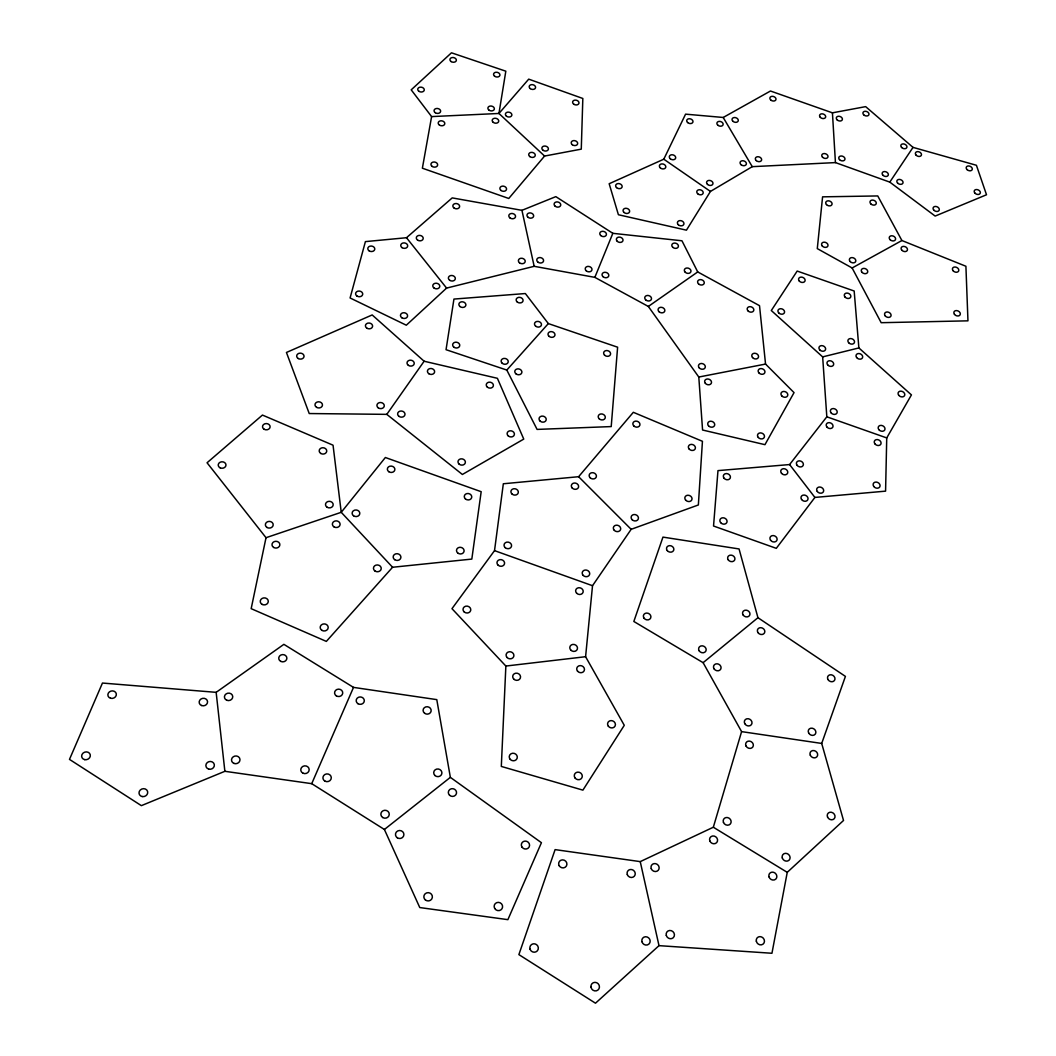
<?xml version="1.0" encoding="UTF-8"?>
<svg xmlns="http://www.w3.org/2000/svg" width="1056" height="1056" viewBox="0 0 1056 1056"><rect width="100%" height="100%" fill="white"/><g stroke="black" fill="none" stroke-linecap="round" stroke-linejoin="round"><path stroke-width="1.5" d="M886.736 437.923L885.575 491.146L814.902 497.429L776.292 548.341L713.539 526.02L717.974 470.62L789.584 464.561L826.822 416.803L822.65 356.888L771.302 310.53L797.174 271.062L854.172 291.007L858.871 347.939L911.434 394.904L886.736 437.923L826.822 416.803M505.864 666.046L501.31 766.432L582.899 790.139L624.281 725.314L585.592 656.713L592.522 585.71L631.158 529.32L698.359 504.966L702.438 441.302L633.323 412.302L578.609 476.705L503.329 483.767L494.525 550.638L451.981 608.678L505.864 666.046L585.592 656.713M431.6 116.596L422.374 168.208L508.768 198.475L544.579 156.05L581.275 149.147L582.833 98.472L528.713 79.147L498.947 113.467L431.6 116.596L411.206 89.839L451.466 52.8L505.824 71.188L498.947 113.467L544.579 156.05M787.248 872.335L771.949 953.264L658.997 945.648L595.492 1003.2L518.879 954.611L555.1 849.618L640.24 861.617L713.328 827.231L741.589 731.623L703.111 662.68L633.838 621.469L662.957 537.108L739.055 548.948L757.944 617.707L845.42 676.394L821.7 743.437L843.52 820.472L787.248 872.335L713.328 827.231M266.02 537.702L251.17 608.665L326.344 641.401L392.581 567.257L471.821 559.086L481.18 491.7L385.361 457.512L341.233 512.305L266.02 537.702L207.055 462.766L262.442 415.074L333.049 445.196L341.233 512.305L392.581 567.257M594.845 277.358L612.836 233.323L681.965 240.781L697.726 271.933L759.515 305.672L765.547 364.069L794.046 392.621L764.953 444.668L702.57 430.016L698.795 377.032L648.331 306.451L594.845 277.358L534.164 266.31L446.582 288.09L406.309 325.208L350.09 297.964L365.402 241.613L406.494 237.719L452.219 197.894L521.941 210.329L555.826 196.64L612.836 233.323M311.731 783.671L353.509 687.39L436.788 699.626L450.358 777.361L541.424 842.701L507.883 919.657L419.773 907.553L384.397 829.475L311.731 783.671L224.875 771.302L141.372 805.649L69.485 759.383L102.458 683.047L216.15 692.34L283.879 644.345L353.509 687.39M663.788 159.205L685.582 114.154L723.202 117.467L770.471 91.014L832.432 112.834L865.643 106.63L913.018 147.378L976.417 165.277L986.515 194.766L935.154 216.071L889.799 182.12L835.441 162.598L752.268 166.663L710.45 191.426L686.44 230.168L618.407 214.738L609.167 183.731L663.788 159.205L710.45 191.426M889.799 182.12L913.018 147.378M386.8 414.361L424.129 361.231L497.402 378.299L523.75 439.098L462.383 474.474L386.8 414.361L309.223 413.543L286.44 352.466L372.174 314.939L424.129 361.231M506.814 370.062L548.341 323.585L617.615 347.2L611.213 426.584L537.082 429.409L506.814 370.062L446.041 349.694L453.948 299.072L525.347 293.542L548.341 323.585M703.111 662.68L757.944 617.707M384.397 829.475L450.358 777.361M648.331 306.451L697.726 271.933M852.126 267.973L901.903 240.53L965.91 266.257L967.956 320.839L881.179 322.7L852.126 267.973L817.291 248.609L822.584 196.838L877.747 195.941L901.903 240.53M822.65 356.888L858.871 347.939M698.795 377.032L765.547 364.069M741.589 731.623L821.7 743.437M494.525 550.638L592.522 585.71M578.609 476.705L631.158 529.32M406.494 237.719L446.582 288.09M789.584 464.561L814.902 497.429M723.202 117.467L752.268 166.663M640.24 861.617L658.997 945.648M521.941 210.329L534.164 266.31M216.15 692.34L224.875 771.302M832.432 112.834L835.441 162.598M494.551 76.164A3.234 2.363 11.2 0 0 499.871 75.464A3.234 2.363 11.2 0 0 495.818 72.27A3.234 2.363 11.2 0 0 494.551 76.164M451.163 61.578A3.247 2.35 10 0 0 456.337 60.482A3.247 2.35 10 0 0 451.955 57.578A3.247 2.35 10 0 0 451.163 61.578M418.968 91.331A3.3 2.416 9.2 0 0 424.248 90.182A3.3 2.416 9.2 0 0 419.813 87.226A3.3 2.416 9.2 0 0 418.968 91.331M435.296 112.715A3.313 2.455 9.6 0 0 440.603 111.54A3.313 2.455 9.6 0 0 436.128 108.544A3.313 2.455 9.6 0 0 435.296 112.715M488.888 110.048A3.287 2.429 11 0 0 494.287 109.309A3.287 2.429 11 0 0 490.182 106.049A3.287 2.429 11 0 0 488.888 110.048M493.231 122.338A3.3 2.442 11.2 0 0 498.656 121.572A3.3 2.442 11.2 0 0 494.525 118.285A3.3 2.442 11.2 0 0 493.231 122.338M439.454 125.083A3.326 2.468 9.7 0 0 444.774 123.895A3.326 2.468 9.7 0 0 440.286 120.886A3.326 2.468 9.7 0 0 439.454 125.083M432.208 166.439A3.379 2.561 9.4 0 0 437.62 165.185A3.379 2.561 9.4 0 0 433.066 162.096A3.379 2.561 9.4 0 0 432.208 166.439M500.927 190.41A3.379 2.574 11.5 0 0 506.471 189.565A3.379 2.574 11.5 0 0 502.247 186.146A3.379 2.574 11.5 0 0 500.927 190.41M529.756 156.539A3.313 2.495 12.3 0 0 535.194 155.734A3.313 2.495 12.3 0 0 531.01 152.394A3.313 2.495 12.3 0 0 529.756 156.539M572.273 144.698A3.287 2.455 13.4 0 0 577.619 143.92A3.287 2.455 13.4 0 0 573.434 140.62A3.287 2.455 13.4 0 0 572.273 144.698M573.659 104.095A3.234 2.376 13.3 0 0 578.926 103.356A3.234 2.376 13.3 0 0 574.794 100.135A3.234 2.376 13.3 0 0 573.659 104.095M530.218 88.585A3.234 2.363 12.1 0 0 535.511 87.859A3.234 2.363 12.1 0 0 531.432 84.652A3.234 2.363 12.1 0 0 530.218 88.585M506.418 116.16A3.287 2.429 11.5 0 0 511.804 115.408A3.287 2.429 11.5 0 0 507.685 112.147A3.287 2.429 11.5 0 0 506.418 116.16M542.929 150.176A3.3 2.468 12.6 0 0 548.328 149.384A3.3 2.468 12.6 0 0 544.144 146.071A3.3 2.468 12.6 0 0 542.929 150.176M616.506 187.585A3.326 2.508 14.9 0 0 622.024 187.216A3.326 2.508 14.9 0 0 618.169 183.559A3.326 2.508 14.9 0 0 616.506 187.585M623.951 212.388A3.353 2.548 15.3 0 0 629.508 211.992A3.353 2.548 15.3 0 0 625.614 208.283A3.353 2.548 15.3 0 0 623.951 212.388M678.308 224.73A3.34 2.548 17 0 0 683.826 224.321A3.34 2.548 17 0 0 679.866 220.598A3.34 2.548 17 0 0 678.308 224.73M697.673 193.736A3.3 2.482 17.2 0 0 703.098 193.354A3.3 2.482 17.2 0 0 699.178 189.724A3.3 2.482 17.2 0 0 697.673 193.736M660.264 167.851A3.274 2.442 16 0 0 665.689 167.495A3.274 2.442 16 0 0 661.835 163.904A3.274 2.442 16 0 0 660.264 167.851M882.908 175.217A3.221 2.336 21.6 0 0 888.202 175.296A3.221 2.336 21.6 0 0 884.624 171.547A3.221 2.336 21.6 0 0 882.908 175.217M901.6 147.47A3.181 2.27 21.6 0 0 906.8 147.576A3.181 2.27 21.6 0 0 903.25 143.893A3.181 2.27 21.6 0 0 901.6 147.47M863.663 114.761A3.155 2.244 20.4 0 0 868.85 114.866A3.155 2.244 20.4 0 0 865.366 111.263A3.155 2.244 20.4 0 0 863.663 114.761M837.025 119.777A3.168 2.27 19.9 0 0 842.252 119.882A3.168 2.27 19.9 0 0 838.781 116.252A3.168 2.27 19.9 0 0 837.025 119.777M839.507 159.628A3.208 2.336 20.4 0 0 844.813 159.72A3.208 2.336 20.4 0 0 841.276 155.984A3.208 2.336 20.4 0 0 839.507 159.628M933.874 210.197A3.26 2.363 23.2 0 0 939.18 210.25A3.26 2.363 23.2 0 0 935.51 206.435A3.26 2.363 23.2 0 0 933.874 210.197M974.807 192.984A3.221 2.31 23.8 0 0 980.126 193.486A3.221 2.31 23.8 0 0 976.866 189.539A3.221 2.31 23.8 0 0 974.807 192.984M967.006 169.567A3.194 2.27 23.2 0 0 972.18 169.646A3.194 2.27 23.2 0 0 968.563 165.95A3.194 2.27 23.2 0 0 967.006 169.567M916.133 155.206A3.181 2.284 22 0 0 921.347 155.298A3.181 2.284 22 0 0 917.77 151.615A3.181 2.284 22 0 0 916.133 155.206M897.626 183.084A3.234 2.336 22 0 0 902.906 183.163A3.234 2.336 22 0 0 899.303 179.401A3.234 2.336 22 0 0 897.626 183.084M707.48 184.391A3.287 2.455 17.4 0 0 712.879 184.008A3.287 2.455 17.4 0 0 708.972 180.404A3.287 2.455 17.4 0 0 707.48 184.391M740.982 164.644A3.247 2.402 18.1 0 0 746.302 164.287A3.247 2.402 18.1 0 0 742.408 160.736A3.247 2.402 18.1 0 0 740.982 164.644M717.79 125.162A3.208 2.336 17.2 0 0 723.043 124.846A3.208 2.336 17.2 0 0 719.228 121.374A3.208 2.336 17.2 0 0 717.79 125.162M687.588 122.522A3.208 2.35 16.4 0 0 692.881 122.206A3.208 2.35 16.4 0 0 689.08 118.734A3.208 2.35 16.4 0 0 687.588 122.522M670.19 158.677A3.26 2.429 16.2 0 0 675.589 158.321A3.26 2.429 16.2 0 0 671.735 154.757A3.26 2.429 16.2 0 0 670.19 158.677M822.505 157.186A3.221 2.336 20 0 0 827.825 157.278A3.221 2.336 20 0 0 824.314 153.542A3.221 2.336 20 0 0 822.505 157.186M820.274 117.322A3.168 2.27 19.5 0 0 825.528 117.44A3.168 2.27 19.5 0 0 822.056 113.81A3.168 2.27 19.5 0 0 820.274 117.322M770.774 100.016A3.155 2.27 18.2 0 0 775.909 99.713A3.155 2.27 18.2 0 0 772.108 96.32A3.155 2.27 18.2 0 0 770.774 100.016M732.943 121.295A3.194 2.323 17.5 0 0 738.184 120.978A3.194 2.323 17.5 0 0 734.356 117.52A3.194 2.323 17.5 0 0 732.943 121.295M756.268 160.604A3.234 2.376 18.4 0 0 761.548 160.248A3.234 2.376 18.4 0 0 757.654 156.724A3.234 2.376 18.4 0 0 756.268 160.604M517.255 302.003A3.498 2.772 12.3 0 0 522.997 301.026A3.498 2.772 12.3 0 0 518.588 297.383A3.498 2.772 12.3 0 0 517.255 302.003M459.954 306.504A3.538 2.812 10.3 0 0 465.802 305.514A3.538 2.812 10.3 0 0 461.406 301.831A3.538 2.812 10.3 0 0 459.954 306.504M453.724 347.041A3.59 2.904 10.1 0 0 459.664 345.998A3.59 2.904 10.1 0 0 455.202 342.236A3.59 2.904 10.1 0 0 453.724 347.041M502.26 363.304A3.577 2.904 12 0 0 508.147 362.234A3.577 2.904 12 0 0 503.646 358.459A3.577 2.904 12 0 0 502.26 363.304M535.63 326.146A3.524 2.812 13.1 0 0 541.398 325.142A3.524 2.812 13.1 0 0 536.936 321.446A3.524 2.812 13.1 0 0 535.63 326.146M599.135 418.744A3.617 2.97 16.4 0 0 605.154 418.136A3.617 2.97 16.4 0 0 600.97 413.939A3.617 2.97 16.4 0 0 599.135 418.744M604.547 355.146A3.524 2.838 15.9 0 0 610.434 354.605A3.524 2.838 15.9 0 0 606.329 350.552A3.524 2.838 15.9 0 0 604.547 355.146M549.146 336.389A3.524 2.825 13.7 0 0 554.915 335.359A3.524 2.825 13.7 0 0 550.44 331.663A3.524 2.825 13.7 0 0 549.146 336.389M515.922 373.798A3.59 2.917 12.6 0 0 521.822 372.715A3.59 2.917 12.6 0 0 517.295 368.914A3.59 2.917 12.6 0 0 515.922 373.798M540.197 421.186A3.63 3.01 13.9 0 0 546.15 420.037A3.63 3.01 13.9 0 0 541.543 416.156A3.63 3.01 13.9 0 0 540.197 421.186M826.492 204.6A3.274 2.416 20.7 0 0 831.904 204.666A3.274 2.416 20.7 0 0 828.326 200.812A3.274 2.416 20.7 0 0 826.492 204.6M822.334 246.074A3.326 2.495 21.1 0 0 827.838 246.114A3.326 2.495 21.1 0 0 824.195 242.167A3.326 2.495 21.1 0 0 822.334 246.074M850.146 261.532A3.34 2.508 22.1 0 0 855.65 261.571A3.34 2.508 22.1 0 0 851.981 257.585A3.34 2.508 22.1 0 0 850.146 261.532M890.036 239.633A3.3 2.442 22.7 0 0 895.448 239.672A3.3 2.442 22.7 0 0 891.779 235.765A3.3 2.442 22.7 0 0 890.036 239.633M870.764 203.834A3.26 2.389 21.7 0 0 876.124 203.9A3.26 2.389 21.7 0 0 872.52 200.072A3.26 2.389 21.7 0 0 870.764 203.834M885.166 315.823A3.406 2.587 23.8 0 0 890.815 316.298A3.406 2.587 23.8 0 0 887.489 311.982A3.406 2.587 23.8 0 0 885.166 315.823M954.492 314.398A3.392 2.534 25.4 0 0 960.076 314.873A3.392 2.534 25.4 0 0 956.683 310.583A3.392 2.534 25.4 0 0 954.492 314.398M953.066 270.692A3.326 2.455 24.6 0 0 958.558 271.181A3.326 2.455 24.6 0 0 955.231 267.01A3.326 2.455 24.6 0 0 953.066 270.692M901.903 250.272A3.313 2.455 23.1 0 0 907.328 250.312A3.313 2.455 23.1 0 0 903.632 246.378A3.313 2.455 23.1 0 0 901.903 250.272M862.066 272.369A3.353 2.521 22.5 0 0 867.57 272.395A3.353 2.521 22.5 0 0 863.874 268.382A3.353 2.521 22.5 0 0 862.066 272.369M708.484 425.753A3.59 2.917 20.7 0 0 714.49 425.687A3.59 2.917 20.7 0 0 710.701 421.212A3.59 2.917 20.7 0 0 708.484 425.753M758.287 437.461A3.59 2.904 22.6 0 0 764.267 437.382A3.59 2.904 22.6 0 0 760.412 432.894A3.59 2.904 22.6 0 0 758.287 437.461M781.73 395.842A3.524 2.812 22.5 0 0 787.591 395.802A3.524 2.812 22.5 0 0 783.776 391.433A3.524 2.812 22.5 0 0 781.73 395.842M758.921 372.9A3.511 2.772 21.4 0 0 764.755 372.86A3.511 2.772 21.4 0 0 760.993 368.557A3.511 2.772 21.4 0 0 758.921 372.9M705.368 383.368A3.538 2.838 19.8 0 0 711.295 383.328A3.538 2.838 19.8 0 0 707.56 378.972A3.538 2.838 19.8 0 0 705.368 383.368M402.046 247.632A3.498 2.719 8.3 0 0 407.656 246.246A3.498 2.719 8.3 0 0 402.97 242.999A3.498 2.719 8.3 0 0 402.046 247.632M369.059 250.8A3.511 2.746 7.2 0 0 374.748 249.414A3.511 2.746 7.2 0 0 370.062 246.154A3.511 2.746 7.2 0 0 369.059 250.8M356.888 295.984A3.577 2.838 6.6 0 0 362.683 294.505A3.577 2.838 6.6 0 0 357.918 291.166A3.577 2.838 6.6 0 0 356.888 295.984M401.782 317.724A3.577 2.864 8.1 0 0 407.55 316.219A3.577 2.864 8.1 0 0 402.745 312.853A3.577 2.864 8.1 0 0 401.782 317.724M434.108 288.09A3.524 2.785 9.3 0 0 439.758 286.638A3.524 2.785 9.3 0 0 434.993 283.338A3.524 2.785 9.3 0 0 434.108 288.09M699.191 367.831A3.511 2.812 19.4 0 0 705.091 367.805A3.511 2.812 19.4 0 0 701.382 363.475A3.511 2.812 19.4 0 0 699.191 367.831M752.532 357.548A3.485 2.746 20.9 0 0 758.353 357.535A3.485 2.746 20.9 0 0 754.618 353.258A3.485 2.746 20.9 0 0 752.532 357.548M747.912 310.794A3.432 2.666 20.1 0 0 753.628 310.794A3.432 2.666 20.1 0 0 749.958 306.649A3.432 2.666 20.1 0 0 747.912 310.794M698.544 283.906A3.406 2.64 18.2 0 0 704.154 283.444A3.406 2.64 18.2 0 0 700.115 279.602A3.406 2.64 18.2 0 0 698.544 283.906M659.01 311.705A3.458 2.719 17.3 0 0 664.726 311.216A3.458 2.719 17.3 0 0 660.673 307.296A3.458 2.719 17.3 0 0 659.01 311.705M519.473 262.786A3.458 2.706 12.3 0 0 525.136 261.848A3.458 2.706 12.3 0 0 520.793 258.284A3.458 2.706 12.3 0 0 519.473 262.786M509.89 217.866A3.406 2.614 11.8 0 0 515.473 216.982A3.406 2.614 11.8 0 0 511.196 213.51A3.406 2.614 11.8 0 0 509.89 217.866M454.146 208.098A3.419 2.627 10.1 0 0 459.598 206.778A3.419 2.627 10.1 0 0 454.964 203.623A3.419 2.627 10.1 0 0 454.146 208.098M417.595 240.108A3.472 2.706 8.8 0 0 423.179 238.735A3.472 2.706 8.8 0 0 418.506 235.501A3.472 2.706 8.8 0 0 417.595 240.108M449.698 280.302A3.511 2.772 9.9 0 0 455.308 278.863A3.511 2.772 9.9 0 0 450.556 275.59A3.511 2.772 9.9 0 0 449.698 280.302M645.665 299.838A3.445 2.706 16.7 0 0 651.38 299.35A3.445 2.706 16.7 0 0 647.328 295.456A3.445 2.706 16.7 0 0 645.665 299.838M685.265 272.276A3.406 2.627 17.7 0 0 690.875 271.814A3.406 2.627 17.7 0 0 686.849 268A3.406 2.627 17.7 0 0 685.265 272.276M672.725 247.262A3.379 2.587 17 0 0 678.295 246.84A3.379 2.587 17 0 0 674.309 243.065A3.379 2.587 17 0 0 672.725 247.262M617.245 241.309A3.392 2.614 15.3 0 0 622.882 240.874A3.392 2.614 15.3 0 0 618.935 237.098A3.392 2.614 15.3 0 0 617.245 241.309M602.936 276.606A3.432 2.68 15.1 0 0 608.665 276.144A3.432 2.68 15.1 0 0 604.679 272.29A3.432 2.68 15.1 0 0 602.936 276.606M586.357 270.917A3.432 2.68 14.5 0 0 591.928 269.98A3.432 2.68 14.5 0 0 587.545 266.429A3.432 2.68 14.5 0 0 586.357 270.917M600.653 235.488A3.379 2.6 14.8 0 0 606.289 235.066A3.379 2.6 14.8 0 0 602.369 231.304A3.379 2.6 14.8 0 0 600.653 235.488M555.192 206.237A3.366 2.574 13.2 0 0 560.683 205.379A3.366 2.574 13.2 0 0 556.406 201.947A3.366 2.574 13.2 0 0 555.192 206.237M528.026 217.272A3.392 2.614 12.4 0 0 533.584 216.401A3.392 2.614 12.4 0 0 529.307 212.942A3.392 2.614 12.4 0 0 528.026 217.272M537.874 262.086A3.445 2.693 12.9 0 0 543.51 261.162A3.445 2.693 12.9 0 0 539.154 257.598A3.445 2.693 12.9 0 0 537.874 262.086M724.099 478.276A3.643 3.01 22.3 0 0 730.198 478.17A3.643 3.01 22.3 0 0 726.317 473.563A3.643 3.01 22.3 0 0 724.099 478.276M720.641 522.641A3.709 3.102 23.2 0 0 726.832 522.509A3.709 3.102 23.2 0 0 722.911 517.77A3.709 3.102 23.2 0 0 720.641 522.641M770.524 540.17A3.722 3.102 25.6 0 0 776.767 540.58A3.722 3.102 25.6 0 0 773.282 535.564A3.722 3.102 25.6 0 0 770.524 540.17M801.583 499.501A3.656 2.996 25.5 0 0 807.708 499.924A3.656 2.996 25.5 0 0 804.223 495.04A3.656 2.996 25.5 0 0 801.583 499.501M781.546 473.365A3.63 2.957 24.2 0 0 787.565 473.26A3.63 2.957 24.2 0 0 783.658 468.692A3.63 2.957 24.2 0 0 781.546 473.365M830.98 412.724A3.538 2.798 24.3 0 0 836.893 413.186A3.538 2.798 24.3 0 0 833.488 408.566A3.538 2.798 24.3 0 0 830.98 412.724M878.816 429.594A3.551 2.798 26 0 0 884.704 430.03A3.551 2.798 26 0 0 881.245 425.383A3.551 2.798 26 0 0 878.816 429.594M898.709 395.248A3.511 2.719 25.8 0 0 904.517 395.696A3.511 2.719 25.8 0 0 901.072 391.156A3.511 2.719 25.8 0 0 898.709 395.248M856.614 357.522A3.458 2.68 23.9 0 0 862.382 357.997A3.458 2.68 23.9 0 0 859.03 353.536A3.458 2.68 23.9 0 0 856.614 357.522M827.772 365.006A3.485 2.719 23.3 0 0 833.514 364.98A3.485 2.719 23.3 0 0 829.712 360.716A3.485 2.719 23.3 0 0 827.772 365.006M796.99 465.208A3.617 2.93 24.5 0 0 803.048 465.643A3.617 2.93 24.5 0 0 799.63 460.852A3.617 2.93 24.5 0 0 796.99 465.208M817.265 491.449A3.643 2.97 25.8 0 0 823.35 491.872A3.643 2.97 25.8 0 0 819.878 487.014A3.643 2.97 25.8 0 0 817.265 491.449M873.761 486.46A3.63 2.917 27.3 0 0 879.78 486.882A3.63 2.917 27.3 0 0 876.256 482.064A3.63 2.917 27.3 0 0 873.761 486.46M874.87 443.81A3.577 2.838 26.3 0 0 880.796 444.259A3.577 2.838 26.3 0 0 877.325 439.56A3.577 2.838 26.3 0 0 874.87 443.81M826.782 426.848A3.564 2.838 24.5 0 0 832.722 427.297A3.564 2.838 24.5 0 0 829.316 422.638A3.564 2.838 24.5 0 0 826.782 426.848M799.339 281.12A3.379 2.574 21.1 0 0 804.936 281.147A3.379 2.574 21.1 0 0 801.266 277.094A3.379 2.574 21.1 0 0 799.339 281.12M778.681 312.84A3.419 2.653 21 0 0 784.37 312.84A3.419 2.653 21 0 0 780.674 308.695A3.419 2.653 21 0 0 778.681 312.84M819.733 349.853A3.458 2.693 22.8 0 0 825.449 349.84A3.458 2.693 22.8 0 0 821.674 345.616A3.458 2.693 22.8 0 0 819.733 349.853M848.694 342.751A3.445 2.666 23.4 0 0 854.357 342.725A3.445 2.666 23.4 0 0 850.582 338.54A3.445 2.666 23.4 0 0 848.694 342.751M845.09 297.132A3.392 2.574 22.5 0 0 850.674 297.145A3.392 2.574 22.5 0 0 846.952 293.066A3.392 2.574 22.5 0 0 845.09 297.132M728.218 559.812A3.749 3.168 24.5 0 0 734.554 560.221A3.749 3.168 24.5 0 0 731.082 555.126A3.749 3.168 24.5 0 0 728.218 559.812M667.273 550.612A3.749 3.194 21.7 0 0 673.596 550.466A3.749 3.194 21.7 0 0 669.676 545.635A3.749 3.194 21.7 0 0 667.273 550.612M644.134 618.301A3.841 3.353 22.5 0 0 650.628 618.103A3.841 3.353 22.5 0 0 646.642 613.061A3.841 3.353 22.5 0 0 644.134 618.301M699.204 650.852A3.881 3.379 26.3 0 0 705.764 651.222A3.881 3.379 26.3 0 0 702.214 645.823A3.881 3.379 26.3 0 0 699.204 650.852M743.16 615.041A3.828 3.274 26.9 0 0 749.588 615.424A3.828 3.274 26.9 0 0 746.038 610.157A3.828 3.274 26.9 0 0 743.16 615.041M827.97 679.496A3.907 3.326 32.4 0 0 834.464 680.46A3.907 3.326 32.4 0 0 831.296 674.797A3.907 3.326 32.4 0 0 827.97 679.496M757.997 632.623A3.841 3.287 28.1 0 0 764.452 633.006A3.841 3.287 28.1 0 0 760.861 627.686A3.841 3.287 28.1 0 0 757.997 632.623M714.094 668.87A3.907 3.406 27.7 0 0 720.667 669.24A3.907 3.406 27.7 0 0 717.09 663.788A3.907 3.406 27.7 0 0 714.094 668.87M744.757 723.624A3.973 3.485 31.5 0 0 751.423 724.601A3.973 3.485 31.5 0 0 748.308 718.74A3.973 3.485 31.5 0 0 744.757 723.624M808.711 733.088A3.986 3.445 34.3 0 0 815.324 734.052A3.986 3.445 34.3 0 0 812.13 728.191A3.986 3.445 34.3 0 0 808.711 733.088M641.956 941.714A4.303 4.026 44.5 0 0 648.938 944.051A4.303 4.026 44.5 0 0 647.077 936.962A4.303 4.026 44.5 0 0 641.956 941.714M627.304 874.606A4.198 3.907 36.3 0 0 634.3 876.256A4.198 3.907 36.3 0 0 631.844 869.576A4.198 3.907 36.3 0 0 627.304 874.606M559.205 865.735A4.184 3.96 29.8 0 0 566.372 866.039A4.184 3.96 29.8 0 0 562.742 859.874A4.184 3.96 29.8 0 0 559.205 865.735M530.059 949.212A4.316 4.171 39.3 0 0 537.293 950.888A4.316 4.171 39.3 0 0 534.93 943.879A4.316 4.171 39.3 0 0 530.059 949.212M590.977 987.083A4.382 4.171 49.9 0 0 597.841 990.132A4.382 4.171 49.9 0 0 596.746 982.727A4.382 4.171 49.9 0 0 590.977 987.083M827.548 817.054A4.118 3.59 39.3 0 0 834.28 818.651A4.118 3.59 39.3 0 0 831.56 812.302A4.118 3.59 39.3 0 0 827.548 817.054M810.295 755.198A4.013 3.485 35.5 0 0 816.908 756.769A4.013 3.485 35.5 0 0 814.268 750.631A4.013 3.485 35.5 0 0 810.295 755.198M746.064 746.077A4.013 3.538 32.8 0 0 752.77 747.054A4.013 3.538 32.8 0 0 749.641 741.114A4.013 3.538 32.8 0 0 746.064 746.077M723.466 822.413A4.118 3.709 36.5 0 0 730.29 824.023A4.118 3.709 36.5 0 0 727.716 817.595A4.118 3.709 36.5 0 0 723.466 822.413M782.298 857.96A4.184 3.722 40.8 0 0 789.043 860.218A4.184 3.722 40.8 0 0 786.984 853.538A4.184 3.722 40.8 0 0 782.298 857.96M756.32 941.16A4.316 3.907 46.7 0 0 763.066 944.117A4.316 3.907 46.7 0 0 761.666 936.989A4.316 3.907 46.7 0 0 756.32 941.16M769.006 876.85A4.211 3.775 41.9 0 0 775.79 879.107A4.211 3.775 41.9 0 0 773.744 872.348A4.211 3.775 41.9 0 0 769.006 876.85M709.843 840.946A4.145 3.762 37.4 0 0 716.707 842.569A4.145 3.762 37.4 0 0 714.146 836.062A4.145 3.762 37.4 0 0 709.843 840.946M651.248 868.679A4.198 3.868 37 0 0 658.231 870.316A4.198 3.868 37 0 0 655.736 863.676A4.198 3.868 37 0 0 651.248 868.679M666.296 935.405A4.303 3.986 44.5 0 0 673.253 937.728A4.303 3.986 44.5 0 0 671.352 930.692A4.303 3.986 44.5 0 0 666.296 935.405M464.218 611.952A3.907 3.458 11.2 0 0 470.672 610.526A3.907 3.458 11.2 0 0 465.802 606.184A3.907 3.458 11.2 0 0 464.218 611.952M507.052 657.479A3.934 3.524 14.8 0 0 513.704 656.608A3.934 3.524 14.8 0 0 509.243 651.763A3.934 3.524 14.8 0 0 507.052 657.479M570.781 650.074A3.907 3.472 19.1 0 0 577.315 649.229A3.907 3.472 19.1 0 0 572.827 644.424A3.907 3.472 19.1 0 0 570.781 650.074M576.616 593.182A3.828 3.34 18.1 0 0 583.031 592.39A3.828 3.34 18.1 0 0 578.609 587.743A3.828 3.34 18.1 0 0 576.616 593.182M498.181 565.25A3.828 3.326 13 0 0 504.491 563.904A3.828 3.326 13 0 0 499.673 559.68A3.828 3.326 13 0 0 498.181 565.25M510.233 759.383A4.066 3.762 17.6 0 0 517.084 758.393A4.066 3.762 17.6 0 0 512.477 753.271A4.066 3.762 17.6 0 0 510.233 759.383M575.045 777.982A4.066 3.749 24.5 0 0 581.962 777.652A4.066 3.749 24.5 0 0 577.83 772.121A4.066 3.749 24.5 0 0 575.045 777.982M608.362 726.251A4 3.604 24.4 0 0 615.12 725.96A4 3.604 24.4 0 0 611.028 720.601A4 3.604 24.4 0 0 608.362 726.251M577.474 671.062A3.934 3.511 20.2 0 0 584.153 670.824A3.934 3.511 20.2 0 0 580.153 665.597A3.934 3.511 20.2 0 0 577.474 671.062M513.665 678.982A3.96 3.577 15.7 0 0 520.344 678.097A3.96 3.577 15.7 0 0 515.856 673.187A3.96 3.577 15.7 0 0 513.665 678.982M512.094 494.089A3.736 3.168 13.2 0 0 518.245 492.848A3.736 3.168 13.2 0 0 513.533 488.783A3.736 3.168 13.2 0 0 512.094 494.089M505.23 547.668A3.802 3.287 13.3 0 0 511.487 546.348A3.802 3.287 13.3 0 0 506.708 542.164A3.802 3.287 13.3 0 0 505.23 547.668M583.176 575.401A3.815 3.3 18.1 0 0 589.552 574.622A3.815 3.3 18.1 0 0 585.143 570.029A3.815 3.3 18.1 0 0 583.176 575.401M614.315 530.376A3.749 3.181 18.8 0 0 620.545 529.663A3.749 3.181 18.8 0 0 616.189 525.188A3.749 3.181 18.8 0 0 614.315 530.376M572.26 488.083A3.709 3.128 16.1 0 0 578.464 487.41A3.709 3.128 16.1 0 0 574.187 483.028A3.709 3.128 16.1 0 0 572.26 488.083M632.108 519.684A3.722 3.155 19.4 0 0 638.299 518.971A3.722 3.155 19.4 0 0 633.943 514.536A3.722 3.155 19.4 0 0 632.108 519.684M685.595 500.042A3.683 3.076 21.3 0 0 691.786 499.924A3.683 3.076 21.3 0 0 687.918 495.238A3.683 3.076 21.3 0 0 685.595 500.042M689.106 448.998A3.617 2.97 20.4 0 0 695.178 448.919A3.617 2.97 20.4 0 0 691.376 444.378A3.617 2.97 20.4 0 0 689.106 448.998M633.824 425.938A3.604 2.957 17.8 0 0 639.817 425.33A3.604 2.957 17.8 0 0 635.593 421.12A3.604 2.957 17.8 0 0 633.824 425.938M590.106 477.708A3.683 3.089 16.7 0 0 596.257 477.048A3.683 3.089 16.7 0 0 591.994 472.692A3.683 3.089 16.7 0 0 590.106 477.708M508.292 435.956A3.67 3.049 12.6 0 0 514.325 434.795A3.67 3.049 12.6 0 0 509.705 430.848A3.67 3.049 12.6 0 0 508.292 435.956M487.357 387.156A3.617 2.97 11.5 0 0 493.31 386.06A3.617 2.97 11.5 0 0 488.783 382.219A3.617 2.97 11.5 0 0 487.357 387.156M428.776 373.679A3.63 2.97 9 0 0 434.597 372.095A3.63 2.97 9 0 0 429.7 368.623A3.63 2.97 9 0 0 428.776 373.679M398.996 416.381A3.696 3.062 7.7 0 0 404.963 414.718A3.696 3.062 7.7 0 0 400 411.154A3.696 3.062 7.7 0 0 398.996 416.381M459.122 464.125A3.722 3.142 10.4 0 0 465.287 462.911A3.722 3.142 10.4 0 0 460.654 458.898A3.722 3.142 10.4 0 0 459.122 464.125M366.722 328.073A3.604 2.904 6.7 0 0 372.557 326.555A3.604 2.904 6.7 0 0 367.752 323.149A3.604 2.904 6.7 0 0 366.722 328.073M298.254 358.538A3.683 2.983 3.9 0 0 304.036 356.479A3.683 2.983 3.9 0 0 298.808 353.39A3.683 2.983 3.9 0 0 298.254 358.538M316.615 407.365A3.736 3.076 4.1 0 0 322.463 405.2A3.736 3.076 4.1 0 0 317.13 402.046A3.736 3.076 4.1 0 0 316.615 407.365M378.259 407.854A3.696 3.062 6.8 0 0 384.239 406.19A3.696 3.062 6.8 0 0 379.289 402.653A3.696 3.062 6.8 0 0 378.259 407.854M408.355 365.336A3.63 2.957 8.2 0 0 414.203 363.752A3.63 2.957 8.2 0 0 409.319 360.307A3.63 2.957 8.2 0 0 408.355 365.336M434.953 775.513A4.118 3.841 9.5 0 0 441.791 773.837A4.118 3.841 9.5 0 0 436.682 769.085A4.118 3.841 9.5 0 0 434.953 775.513M424.618 713.275A4.039 3.696 8.3 0 0 431.125 711.084A4.039 3.696 8.3 0 0 425.647 706.952A4.039 3.696 8.3 0 0 424.618 713.275M357.971 703.705A4.079 3.709 2.3 0 0 364.307 700.933A4.079 3.709 2.3 0 0 358.459 697.303A4.079 3.709 2.3 0 0 357.971 703.705M325.09 781.216A4.198 3.894 -3.4 0 0 331.294 777.678A4.198 3.894 -3.4 0 0 324.944 774.47A4.198 3.894 -3.4 0 0 325.09 781.216M382.747 817.529A4.198 3.96 1.9 0 0 389.255 814.493A4.198 3.96 1.9 0 0 383.196 810.678A4.198 3.96 1.9 0 0 382.747 817.529M280.79 661.399A4.079 3.643 -2.4 0 0 286.876 658.165A4.079 3.643 -2.4 0 0 280.738 655.103A4.079 3.643 -2.4 0 0 280.79 661.399M226.829 700.286A4.171 3.736 -7.3 0 0 232.729 696.419A4.171 3.736 -7.3 0 0 226.182 693.858A4.171 3.736 -7.3 0 0 226.829 700.286M233.983 763.422A4.25 3.868 -10.1 0 0 239.976 759.356A4.25 3.868 -10.1 0 0 233.31 756.743A4.25 3.868 -10.1 0 0 233.983 763.422M302.914 773.15A4.198 3.881 -5.2 0 0 309.17 769.626A4.198 3.881 -5.2 0 0 302.821 766.418A4.198 3.881 -5.2 0 0 302.914 773.15M336.362 695.891A4.079 3.696 0.7 0 0 342.725 693.119A4.079 3.696 0.7 0 0 336.89 689.502A4.079 3.696 0.7 0 0 336.362 695.891M425.462 900.016A4.264 4.132 8 0 0 432.34 897.442A4.264 4.132 8 0 0 426.558 892.927A4.264 4.132 8 0 0 425.462 900.016M494.683 908.424A4.25 4.105 26 0 0 502.009 908.701A4.25 4.105 26 0 0 498.419 902.365A4.25 4.105 26 0 0 494.683 908.424M522.086 847.242A4.171 3.947 23.7 0 0 529.214 846.859A4.171 3.947 23.7 0 0 525.043 841.091A4.171 3.947 23.7 0 0 522.086 847.242M449.579 795.274A4.132 3.881 11.5 0 0 456.43 793.571A4.132 3.881 11.5 0 0 451.282 788.779A4.132 3.881 11.5 0 0 449.579 795.274M397.373 837.83A4.211 4 3.4 0 0 403.894 834.755A4.211 4 3.4 0 0 397.795 830.914A4.211 4 3.4 0 0 397.373 837.83M110.576 698.254A4.277 3.749 -13.1 0 0 116.305 693.858A4.277 3.749 -13.1 0 0 109.428 691.865A4.277 3.749 -13.1 0 0 110.576 698.254M84.784 759.66A4.396 3.881 -17.4 0 0 90.209 754.591A4.396 3.881 -17.4 0 0 82.962 753.192A4.396 3.881 -17.4 0 0 84.784 759.66M142.23 796.567A4.396 3.947 -17.4 0 0 147.576 791.406A4.396 3.947 -17.4 0 0 140.29 790.007A4.396 3.947 -17.4 0 0 142.23 796.567M208.679 769.098A4.277 3.894 -12.1 0 0 214.302 764.518A4.277 3.894 -12.1 0 0 207.346 762.498A4.277 3.894 -12.1 0 0 208.679 769.098M201.577 705.514A4.198 3.749 -9.1 0 0 207.544 701.606A4.198 3.749 -9.1 0 0 200.97 699.032A4.198 3.749 -9.1 0 0 201.577 705.514M334.052 526.904A3.868 3.326 3.6 0 0 340.098 524.502A3.868 3.326 3.6 0 0 334.567 521.162A3.868 3.326 3.6 0 0 334.052 526.904M273.649 547.444A3.934 3.392 0.1 0 0 279.853 544.988A3.934 3.392 0.1 0 0 274.283 541.596A3.934 3.392 0.1 0 0 273.649 547.444M262.271 604.454A4.013 3.511 -1.9 0 0 268.29 601.339A4.013 3.511 -1.9 0 0 262.258 598.356A4.013 3.511 -1.9 0 0 262.271 604.454M321.935 630.366A4.013 3.551 1.2 0 0 328.192 627.739A4.013 3.551 1.2 0 0 322.476 624.228A4.013 3.551 1.2 0 0 321.935 630.366M374.867 570.926A3.894 3.406 5.5 0 0 381.19 568.986A3.894 3.406 5.5 0 0 375.962 565.132A3.894 3.406 5.5 0 0 374.867 570.926M457.657 552.922A3.828 3.326 10.6 0 0 464.006 551.588A3.828 3.326 10.6 0 0 459.241 547.378A3.828 3.326 10.6 0 0 457.657 552.922M465.432 498.92A3.762 3.208 10.8 0 0 471.662 497.666A3.762 3.208 10.8 0 0 466.963 493.574A3.762 3.208 10.8 0 0 465.432 498.92M388.753 471.662A3.775 3.181 6.9 0 0 394.838 469.907A3.775 3.181 6.9 0 0 389.783 466.237A3.775 3.181 6.9 0 0 388.753 471.662M353.509 515.75A3.841 3.3 4.8 0 0 359.753 513.902A3.841 3.3 4.8 0 0 354.631 510.14A3.841 3.3 4.8 0 0 353.509 515.75M394.614 559.627A3.881 3.366 6.8 0 0 400.871 557.713A3.881 3.366 6.8 0 0 395.67 553.872A3.881 3.366 6.8 0 0 394.614 559.627M320.813 453.473A3.788 3.181 3.8 0 0 326.74 451.216A3.788 3.181 3.8 0 0 321.341 447.995A3.788 3.181 3.8 0 0 320.813 453.473M264.119 429.238A3.802 3.142 1.7 0 0 270.098 427.033A3.802 3.142 1.7 0 0 264.739 423.826A3.802 3.142 1.7 0 0 264.119 429.238M220.136 467.821A3.881 3.234 -0.8 0 0 225.984 465.036A3.881 3.234 -0.8 0 0 220.189 462.211A3.881 3.234 -0.8 0 0 220.136 467.821M267.01 527.472A3.92 3.353 0.2 0 0 273.187 525.056A3.92 3.353 0.2 0 0 267.656 521.69A3.92 3.353 0.2 0 0 267.01 527.472M327.162 507.276A3.854 3.287 3.5 0 0 333.181 504.926A3.854 3.287 3.5 0 0 327.677 501.613A3.854 3.287 3.5 0 0 327.162 507.276"/></g></svg>
